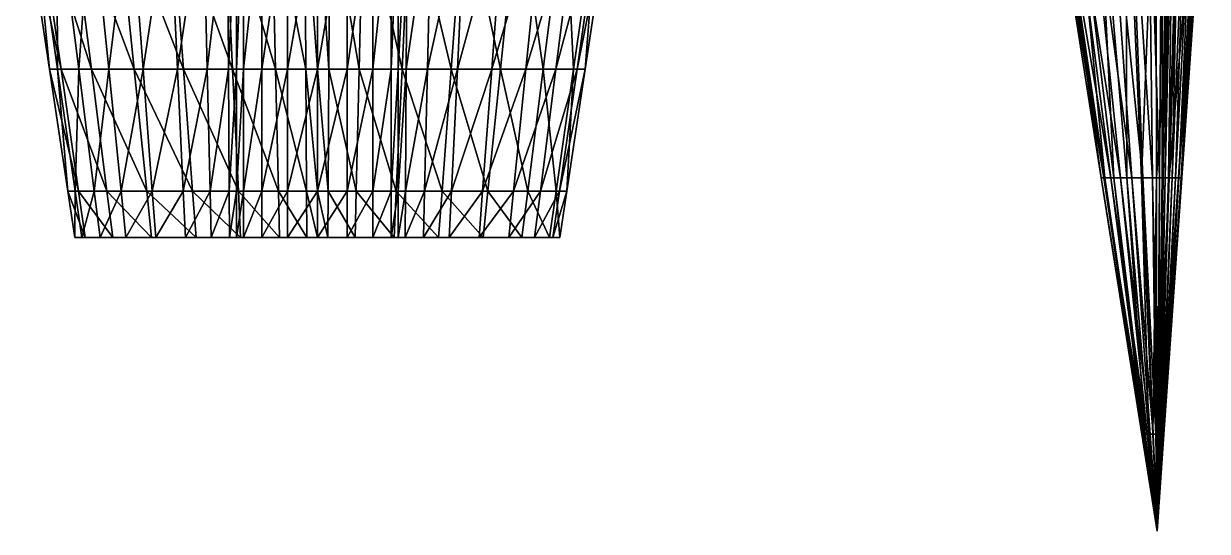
# Model space of a CAD drawing. Header units: metres. Extents: x -2.35 to 2.28, y -2.72 to 2.54.
# Drawn here: x -0.72 to 2.026, y -2.719 to -1.541 of the extents above; entities that cross this region are included whole.
import ezdxf

# ---------------------------------------------------------------- set-up
doc = ezdxf.new("R2010")
doc.units = ezdxf.units.M

msp = doc.modelspace()

# ---------------------------------------------------------------- linework, layer by layer
at = {"layer": 'Prism 4'}
for points in [[(-0.6328, -1.6465, -0.0333), (-0.7196, -1.2461, -0.0269), (-0.6595, -1.6465, -0.0269)], [(-0.6328, -1.6465, -0.0333), (-0.6903, -1.2461, -0.0338), (-0.7196, -1.2461, -0.0269)], [(-0.6595, -1.6465, -0.0269), (-0.7196, -1.2461, -0.0269), (-0.6983, -1.2461, -0.0192)], [(-0.6409, -1.6465, -0.0201), (-0.6983, -1.2461, -0.0192), (-0.6424, -1.2461, 0.0013)], [(-0.6595, -1.6465, -0.0269), (-0.6983, -1.2461, -0.0192), (-0.6409, -1.6465, -0.0201)], [(-0.5625, -1.6465, -0.0501), (-0.6903, -1.2461, -0.0338), (-0.6328, -1.6465, -0.0333)], [(-0.5625, -1.6465, -0.0501), (-0.6131, -1.2461, -0.0518), (-0.6903, -1.2461, -0.0338)], [(-0.5918, -1.6465, -0.0021), (-0.6424, -1.2461, 0.0013), (-0.5634, -1.2461, 0.0303)], [(-0.6409, -1.6465, -0.0201), (-0.6424, -1.2461, 0.0013), (-0.5918, -1.6465, -0.0021)], [(-0.463, -1.6465, -0.0738), (-0.6131, -1.2461, -0.0518), (-0.5625, -1.6465, -0.0501)], [(-0.463, -1.6465, -0.0738), (-0.504, -1.2461, -0.0773), (-0.6131, -1.2461, -0.0518)], [(-0.5918, -1.6465, -0.0021), (-0.5634, -1.2461, 0.0303), (-0.5223, -1.6465, 0.0234)], [(-0.5223, -1.6465, 0.0234), (-0.5634, -1.2461, 0.0303), (-0.4727, -1.2461, 0.0636)], [(-0.5223, -1.6465, 0.0234), (-0.4727, -1.2461, 0.0636), (-0.4427, -1.6465, 0.0526)], [(-0.349, -1.6465, -0.1011), (-0.504, -1.2461, -0.0773), (-0.463, -1.6465, -0.0738)], [(-0.349, -1.6465, -0.1011), (-0.379, -1.2461, -0.1066), (-0.504, -1.2461, -0.0773)], [(-0.4427, -1.6465, 0.0526), (-0.4727, -1.2461, 0.0636), (-0.3821, -1.2461, 0.0968)], [(-0.4427, -1.6465, 0.0526), (-0.3821, -1.2461, 0.0968), (-0.3631, -1.6465, 0.0817)], [(-0.3631, -1.6465, 0.0817), (-0.3821, -1.2461, 0.0968), (-0.303, -1.2461, 0.1258)], [(-0.2349, -1.6465, -0.1283), (-0.379, -1.2461, -0.1066), (-0.349, -1.6465, -0.1011)], [(-0.2349, -1.6465, -0.1283), (-0.2539, -1.2461, -0.1358), (-0.379, -1.2461, -0.1066)], [(-0.3631, -1.6465, 0.0817), (-0.303, -1.2461, 0.1258), (-0.2937, -1.6465, 0.1072)], [(-0.2937, -1.6465, 0.1072), (-0.303, -1.2461, 0.1258), (-0.2471, -1.2461, 0.1463)], [(-0.2937, -1.6465, 0.1072), (-0.2471, -1.2461, 0.1463), (-0.2445, -1.6465, 0.1252)], [(-0.1355, -1.6465, -0.152), (-0.2539, -1.2461, -0.1358), (-0.2349, -1.6465, -0.1283)], [(-0.1355, -1.6465, -0.152), (-0.1448, -1.2461, -0.1613), (-0.2539, -1.2461, -0.1358)], [(-0.2445, -1.6465, 0.1252), (-0.2471, -1.2461, 0.1463), (-0.2259, -1.2461, 0.1541)], [(-0.2445, -1.6465, 0.1252), (-0.2259, -1.2461, 0.1541), (-0.2259, -1.6465, 0.132)], [(-0.2259, -1.6465, 0.132), (-0.2098, -1.2461, 0.1541), (-0.2098, -1.6465, 0.132)], [(-0.2259, -1.6465, 0.132), (-0.2259, -1.2461, 0.1541), (-0.2098, -1.2461, 0.1541)], [(-0.2098, -1.6465, 0.132), (-0.1673, -1.2461, 0.1541), (-0.1673, -1.6465, 0.132)], [(-0.2098, -1.6465, 0.132), (-0.2098, -1.2461, 0.1541), (-0.1673, -1.2461, 0.1541)], [(-0.1673, -1.6465, 0.132), (-0.1073, -1.2461, 0.1541), (-0.1073, -1.6465, 0.132)], [(-0.1673, -1.6465, 0.132), (-0.1673, -1.2461, 0.1541), (-0.1073, -1.2461, 0.1541)], [(-0.0651, -1.6465, -0.1688), (-0.1448, -1.2461, -0.1613), (-0.1355, -1.6465, -0.152)], [(-0.0651, -1.6465, -0.1688), (-0.0677, -1.2461, -0.1794), (-0.1448, -1.2461, -0.1613)], [(-0.1073, -1.6465, 0.132), (-0.0384, -1.2461, 0.1541), (-0.0384, -1.6465, 0.132)], [(-0.1073, -1.6465, 0.132), (-0.1073, -1.2461, 0.1541), (-0.0384, -1.2461, 0.1541)], [(-0.0384, -1.6465, -0.1752), (-0.0677, -1.2461, -0.1794), (-0.0651, -1.6465, -0.1688)], [(-0.0384, -1.6465, -0.1752), (-0.0384, -1.2461, -0.1862), (-0.0677, -1.2461, -0.1794)], [(-0.0117, -1.6465, -0.1688), (-0.0384, -1.2461, -0.1862), (-0.0384, -1.6465, -0.1752)], [(-0.0117, -1.6465, -0.1688), (-0.0091, -1.2461, -0.1794), (-0.0384, -1.2461, -0.1862)], [(-0.0384, -1.6465, 0.132), (0.0304, -1.2461, 0.1541), (0.0304, -1.6465, 0.132)], [(-0.0384, -1.6465, 0.132), (-0.0384, -1.2461, 0.1541), (0.0304, -1.2461, 0.1541)], [(0.0586, -1.6465, -0.152), (-0.0091, -1.2461, -0.1794), (-0.0117, -1.6465, -0.1688)], [(0.0586, -1.6465, -0.152), (0.068, -1.2461, -0.1613), (-0.0091, -1.2461, -0.1794)], [(0.0304, -1.6465, 0.132), (0.0905, -1.2461, 0.1541), (0.0905, -1.6465, 0.132)], [(0.0304, -1.6465, 0.132), (0.0304, -1.2461, 0.1541), (0.0905, -1.2461, 0.1541)], [(0.1581, -1.6465, -0.1283), (0.068, -1.2461, -0.1613), (0.0586, -1.6465, -0.152)], [(0.1581, -1.6465, -0.1283), (0.1771, -1.2461, -0.1358), (0.068, -1.2461, -0.1613)], [(0.0905, -1.6465, 0.132), (0.133, -1.2461, 0.1541), (0.133, -1.6465, 0.132)], [(0.0905, -1.6465, 0.132), (0.0905, -1.2461, 0.1541), (0.133, -1.2461, 0.1541)], [(0.133, -1.6465, 0.132), (0.1491, -1.2461, 0.1541), (0.1491, -1.6465, 0.132)], [(0.133, -1.6465, 0.132), (0.133, -1.2461, 0.1541), (0.1491, -1.2461, 0.1541)], [(0.1491, -1.6465, 0.132), (0.1703, -1.2461, 0.1463), (0.1677, -1.6465, 0.1252)], [(0.1491, -1.6465, 0.132), (0.1491, -1.2461, 0.1541), (0.1703, -1.2461, 0.1463)], [(0.2721, -1.6465, -0.1011), (0.1771, -1.2461, -0.1358), (0.1581, -1.6465, -0.1283)], [(0.1677, -1.6465, 0.1252), (0.2262, -1.2461, 0.1258), (0.2168, -1.6465, 0.1072)], [(0.1677, -1.6465, 0.1252), (0.1703, -1.2461, 0.1463), (0.2262, -1.2461, 0.1258)], [(0.2721, -1.6465, -0.1011), (0.3022, -1.2461, -0.1066), (0.1771, -1.2461, -0.1358)], [(0.2168, -1.6465, 0.1072), (0.3053, -1.2461, 0.0968), (0.2863, -1.6465, 0.0817)], [(0.2168, -1.6465, 0.1072), (0.2262, -1.2461, 0.1258), (0.3053, -1.2461, 0.0968)], [(0.3862, -1.6465, -0.0738), (0.3022, -1.2461, -0.1066), (0.2721, -1.6465, -0.1011)], [(0.2863, -1.6465, 0.0817), (0.3959, -1.2461, 0.0636), (0.3659, -1.6465, 0.0526)], [(0.2863, -1.6465, 0.0817), (0.3053, -1.2461, 0.0968), (0.3959, -1.2461, 0.0636)], [(0.3862, -1.6465, -0.0738), (0.4272, -1.2461, -0.0773), (0.3022, -1.2461, -0.1066)], [(0.3659, -1.6465, 0.0526), (0.4865, -1.2461, 0.0303), (0.4455, -1.6465, 0.0234)], [(0.3659, -1.6465, 0.0526), (0.3959, -1.2461, 0.0636), (0.4865, -1.2461, 0.0303)], [(0.4856, -1.6465, -0.0501), (0.4272, -1.2461, -0.0773), (0.3862, -1.6465, -0.0738)], [(0.4856, -1.6465, -0.0501), (0.5363, -1.2461, -0.0518), (0.4272, -1.2461, -0.0773)], [(0.4455, -1.6465, 0.0234), (0.5656, -1.2461, 0.0013), (0.5149, -1.6465, -0.0021)], [(0.4455, -1.6465, 0.0234), (0.4865, -1.2461, 0.0303), (0.5656, -1.2461, 0.0013)], [(0.556, -1.6465, -0.0333), (0.5363, -1.2461, -0.0518), (0.4856, -1.6465, -0.0501)], [(0.5149, -1.6465, -0.0021), (0.6215, -1.2461, -0.0192), (0.5641, -1.6465, -0.0201)], [(0.5149, -1.6465, -0.0021), (0.5656, -1.2461, 0.0013), (0.6215, -1.2461, -0.0192)], [(0.556, -1.6465, -0.0333), (0.6135, -1.2461, -0.0338), (0.5363, -1.2461, -0.0518)], [(0.5827, -1.6465, -0.0269), (0.6135, -1.2461, -0.0338), (0.556, -1.6465, -0.0333)], [(0.5641, -1.6465, -0.0201), (0.6427, -1.2461, -0.0269), (0.5827, -1.6465, -0.0269)], [(0.5641, -1.6465, -0.0201), (0.6215, -1.2461, -0.0192), (0.6427, -1.2461, -0.0269)], [(0.5827, -1.6465, -0.0269), (0.6427, -1.2461, -0.0269), (0.6135, -1.2461, -0.0338)], [(-0.5922, -1.9297, -0.033), (-0.6595, -1.6465, -0.0269), (-0.617, -1.9297, -0.0269)], [(-0.5922, -1.9297, -0.033), (-0.6328, -1.6465, -0.0333), (-0.6595, -1.6465, -0.0269)], [(-0.617, -1.9297, -0.0269), (-0.6595, -1.6465, -0.0269), (-0.6409, -1.6465, -0.0201)], [(-0.6002, -1.9297, -0.0208), (-0.6409, -1.6465, -0.0201), (-0.5918, -1.6465, -0.0021)], [(-0.617, -1.9297, -0.0269), (-0.6409, -1.6465, -0.0201), (-0.6002, -1.9297, -0.0208)], [(-0.5266, -1.9297, -0.0489), (-0.6328, -1.6465, -0.0333), (-0.5922, -1.9297, -0.033)], [(-0.5266, -1.9297, -0.0489), (-0.5625, -1.6465, -0.0501), (-0.6328, -1.6465, -0.0333)], [(-0.6002, -1.9297, -0.0208), (-0.5918, -1.6465, -0.0021), (-0.5559, -1.9297, -0.0045)], [(-0.5559, -1.9297, -0.0045), (-0.5918, -1.6465, -0.0021), (-0.5223, -1.6465, 0.0234)], [(-0.4339, -1.9297, -0.0714), (-0.5625, -1.6465, -0.0501), (-0.5266, -1.9297, -0.0489)], [(-0.4339, -1.9297, -0.0714), (-0.463, -1.6465, -0.0738), (-0.5625, -1.6465, -0.0501)], [(-0.5559, -1.9297, -0.0045), (-0.5223, -1.6465, 0.0234), (-0.4933, -1.9297, 0.0184)], [(-0.4933, -1.9297, 0.0184), (-0.5223, -1.6465, 0.0234), (-0.4427, -1.6465, 0.0526)], [(-0.4933, -1.9297, 0.0184), (-0.4427, -1.6465, 0.0526), (-0.4215, -1.9297, 0.0448)], [(-0.3277, -1.9297, -0.0972), (-0.463, -1.6465, -0.0738), (-0.4339, -1.9297, -0.0714)], [(-0.3277, -1.9297, -0.0972), (-0.349, -1.6465, -0.1011), (-0.463, -1.6465, -0.0738)], [(-0.4215, -1.9297, 0.0448), (-0.4427, -1.6465, 0.0526), (-0.3631, -1.6465, 0.0817)], [(-0.4215, -1.9297, 0.0448), (-0.3631, -1.6465, 0.0817), (-0.3497, -1.9297, 0.0711)], [(-0.3497, -1.9297, 0.0711), (-0.3631, -1.6465, 0.0817), (-0.2937, -1.6465, 0.1072)], [(-0.3497, -1.9297, 0.0711), (-0.2937, -1.6465, 0.1072), (-0.287, -1.9297, 0.0941)], [(-0.2215, -1.9297, -0.123), (-0.349, -1.6465, -0.1011), (-0.3277, -1.9297, -0.0972)], [(-0.2215, -1.9297, -0.123), (-0.2349, -1.6465, -0.1283), (-0.349, -1.6465, -0.1011)], [(-0.287, -1.9297, 0.0941), (-0.2937, -1.6465, 0.1072), (-0.2445, -1.6465, 0.1252)], [(-0.287, -1.9297, 0.0941), (-0.2445, -1.6465, 0.1252), (-0.2427, -1.9297, 0.1103)], [(-0.2427, -1.9297, 0.1103), (-0.2445, -1.6465, 0.1252), (-0.2259, -1.6465, 0.132)], [(-0.2427, -1.9297, 0.1103), (-0.2259, -1.6465, 0.132), (-0.2259, -1.9297, 0.1165)], [(-0.1288, -1.9297, -0.1454), (-0.2349, -1.6465, -0.1283), (-0.2215, -1.9297, -0.123)], [(-0.1288, -1.9297, -0.1454), (-0.1355, -1.6465, -0.152), (-0.2349, -1.6465, -0.1283)], [(-0.2259, -1.9297, 0.1165), (-0.2098, -1.6465, 0.132), (-0.2098, -1.9297, 0.1165)], [(-0.2259, -1.9297, 0.1165), (-0.2259, -1.6465, 0.132), (-0.2098, -1.6465, 0.132)], [(-0.2098, -1.9297, 0.1165), (-0.1673, -1.6465, 0.132), (-0.1673, -1.9297, 0.1165)], [(-0.2098, -1.9297, 0.1165), (-0.2098, -1.6465, 0.132), (-0.1673, -1.6465, 0.132)], [(-0.1673, -1.9297, 0.1165), (-0.1073, -1.6465, 0.132), (-0.1073, -1.9297, 0.1165)], [(-0.1673, -1.9297, 0.1165), (-0.1673, -1.6465, 0.132), (-0.1073, -1.6465, 0.132)], [(-0.0633, -1.9297, -0.1614), (-0.1355, -1.6465, -0.152), (-0.1288, -1.9297, -0.1454)], [(-0.0633, -1.9297, -0.1614), (-0.0651, -1.6465, -0.1688), (-0.1355, -1.6465, -0.152)], [(-0.1073, -1.9297, 0.1165), (-0.0384, -1.6465, 0.132), (-0.0384, -1.9297, 0.1165)], [(-0.1073, -1.9297, 0.1165), (-0.1073, -1.6465, 0.132), (-0.0384, -1.6465, 0.132)], [(-0.0384, -1.9297, -0.1674), (-0.0651, -1.6465, -0.1688), (-0.0633, -1.9297, -0.1614)], [(-0.0384, -1.9297, -0.1674), (-0.0384, -1.6465, -0.1752), (-0.0651, -1.6465, -0.1688)], [(-0.0135, -1.9297, -0.1614), (-0.0384, -1.6465, -0.1752), (-0.0384, -1.9297, -0.1674)], [(-0.0135, -1.9297, -0.1614), (-0.0117, -1.6465, -0.1688), (-0.0384, -1.6465, -0.1752)], [(-0.0384, -1.9297, 0.1165), (0.0304, -1.6465, 0.132), (0.0304, -1.9297, 0.1165)], [(-0.0384, -1.9297, 0.1165), (-0.0384, -1.6465, 0.132), (0.0304, -1.6465, 0.132)], [(0.052, -1.9297, -0.1454), (-0.0117, -1.6465, -0.1688), (-0.0135, -1.9297, -0.1614)], [(0.052, -1.9297, -0.1454), (0.0586, -1.6465, -0.152), (-0.0117, -1.6465, -0.1688)], [(0.0304, -1.9297, 0.1165), (0.0905, -1.6465, 0.132), (0.0905, -1.9297, 0.1165)], [(0.0304, -1.9297, 0.1165), (0.0304, -1.6465, 0.132), (0.0905, -1.6465, 0.132)], [(0.1447, -1.9297, -0.123), (0.0586, -1.6465, -0.152), (0.052, -1.9297, -0.1454)], [(0.1447, -1.9297, -0.123), (0.1581, -1.6465, -0.1283), (0.0586, -1.6465, -0.152)], [(0.0905, -1.9297, 0.1165), (0.133, -1.6465, 0.132), (0.133, -1.9297, 0.1165)], [(0.0905, -1.9297, 0.1165), (0.0905, -1.6465, 0.132), (0.133, -1.6465, 0.132)], [(0.133, -1.9297, 0.1165), (0.1491, -1.6465, 0.132), (0.1491, -1.9297, 0.1165)], [(0.133, -1.9297, 0.1165), (0.133, -1.6465, 0.132), (0.1491, -1.6465, 0.132)], [(0.2509, -1.9297, -0.0972), (0.1581, -1.6465, -0.1283), (0.1447, -1.9297, -0.123)], [(0.1491, -1.9297, 0.1165), (0.1677, -1.6465, 0.1252), (0.1659, -1.9297, 0.1103)], [(0.1491, -1.9297, 0.1165), (0.1491, -1.6465, 0.132), (0.1677, -1.6465, 0.1252)], [(0.2509, -1.9297, -0.0972), (0.2721, -1.6465, -0.1011), (0.1581, -1.6465, -0.1283)], [(0.1659, -1.9297, 0.1103), (0.2168, -1.6465, 0.1072), (0.2102, -1.9297, 0.0941)], [(0.1659, -1.9297, 0.1103), (0.1677, -1.6465, 0.1252), (0.2168, -1.6465, 0.1072)], [(0.2102, -1.9297, 0.0941), (0.2863, -1.6465, 0.0817), (0.2728, -1.9297, 0.0711)], [(0.2102, -1.9297, 0.0941), (0.2168, -1.6465, 0.1072), (0.2863, -1.6465, 0.0817)], [(0.3571, -1.9297, -0.0714), (0.2721, -1.6465, -0.1011), (0.2509, -1.9297, -0.0972)], [(0.3571, -1.9297, -0.0714), (0.3862, -1.6465, -0.0738), (0.2721, -1.6465, -0.1011)], [(0.2728, -1.9297, 0.0711), (0.3659, -1.6465, 0.0526), (0.3446, -1.9297, 0.0448)], [(0.2728, -1.9297, 0.0711), (0.2863, -1.6465, 0.0817), (0.3659, -1.6465, 0.0526)], [(0.3446, -1.9297, 0.0448), (0.4455, -1.6465, 0.0234), (0.4165, -1.9297, 0.0184)], [(0.3446, -1.9297, 0.0448), (0.3659, -1.6465, 0.0526), (0.4455, -1.6465, 0.0234)], [(0.4498, -1.9297, -0.0489), (0.3862, -1.6465, -0.0738), (0.3571, -1.9297, -0.0714)], [(0.4498, -1.9297, -0.0489), (0.4856, -1.6465, -0.0501), (0.3862, -1.6465, -0.0738)], [(0.4165, -1.9297, 0.0184), (0.5149, -1.6465, -0.0021), (0.4791, -1.9297, -0.0045)], [(0.4165, -1.9297, 0.0184), (0.4455, -1.6465, 0.0234), (0.5149, -1.6465, -0.0021)], [(0.5153, -1.9297, -0.033), (0.4856, -1.6465, -0.0501), (0.4498, -1.9297, -0.0489)], [(0.4791, -1.9297, -0.0045), (0.5641, -1.6465, -0.0201), (0.5234, -1.9297, -0.0208)], [(0.4791, -1.9297, -0.0045), (0.5149, -1.6465, -0.0021), (0.5641, -1.6465, -0.0201)], [(0.5153, -1.9297, -0.033), (0.556, -1.6465, -0.0333), (0.4856, -1.6465, -0.0501)], [(0.5402, -1.9297, -0.0269), (0.556, -1.6465, -0.0333), (0.5153, -1.9297, -0.033)], [(0.5234, -1.9297, -0.0208), (0.5827, -1.6465, -0.0269), (0.5402, -1.9297, -0.0269)], [(0.5234, -1.9297, -0.0208), (0.5641, -1.6465, -0.0201), (0.5827, -1.6465, -0.0269)], [(0.5402, -1.9297, -0.0269), (0.5827, -1.6465, -0.0269), (0.556, -1.6465, -0.0333)], [(-0.5767, -2.0371, -0.0328), (-0.617, -1.9297, -0.0269), (-0.6009, -2.0371, -0.0269)], [(-0.5767, -2.0371, -0.0328), (-0.5922, -1.9297, -0.033), (-0.617, -1.9297, -0.0269)], [(-0.6009, -2.0371, -0.0269), (-0.617, -1.9297, -0.0269), (-0.6002, -1.9297, -0.0208)], [(-0.6009, -2.0371, -0.0269), (-0.6002, -1.9297, -0.0208), (-0.5848, -2.0371, -0.021)], [(-0.5848, -2.0371, -0.021), (-0.6002, -1.9297, -0.0208), (-0.5559, -1.9297, -0.0045)], [(-0.513, -2.0371, -0.0484), (-0.5922, -1.9297, -0.033), (-0.5767, -2.0371, -0.0328)], [(-0.513, -2.0371, -0.0484), (-0.5266, -1.9297, -0.0489), (-0.5922, -1.9297, -0.033)], [(-0.5848, -2.0371, -0.021), (-0.5559, -1.9297, -0.0045), (-0.5423, -2.0371, -0.0055)], [(-0.5423, -2.0371, -0.0055), (-0.5559, -1.9297, -0.0045), (-0.4933, -1.9297, 0.0184)], [(-0.5423, -2.0371, -0.0055), (-0.4933, -1.9297, 0.0184), (-0.4823, -2.0371, 0.0166)], [(-0.4229, -2.0371, -0.0704), (-0.5266, -1.9297, -0.0489), (-0.513, -2.0371, -0.0484)], [(-0.4229, -2.0371, -0.0704), (-0.4339, -1.9297, -0.0714), (-0.5266, -1.9297, -0.0489)], [(-0.4823, -2.0371, 0.0166), (-0.4933, -1.9297, 0.0184), (-0.4215, -1.9297, 0.0448)], [(-0.4823, -2.0371, 0.0166), (-0.4215, -1.9297, 0.0448), (-0.4134, -2.0371, 0.0418)], [(-0.3197, -2.0371, -0.0957), (-0.4339, -1.9297, -0.0714), (-0.4229, -2.0371, -0.0704)], [(-0.3197, -2.0371, -0.0957), (-0.3277, -1.9297, -0.0972), (-0.4339, -1.9297, -0.0714)], [(-0.4134, -2.0371, 0.0418), (-0.4215, -1.9297, 0.0448), (-0.3497, -1.9297, 0.0711)], [(-0.4134, -2.0371, 0.0418), (-0.3497, -1.9297, 0.0711), (-0.3446, -2.0371, 0.0671)], [(-0.3446, -2.0371, 0.0671), (-0.3497, -1.9297, 0.0711), (-0.287, -1.9297, 0.0941)], [(-0.3446, -2.0371, 0.0671), (-0.287, -1.9297, 0.0941), (-0.2845, -2.0371, 0.0891)], [(-0.2164, -2.0371, -0.1209), (-0.3277, -1.9297, -0.0972), (-0.3197, -2.0371, -0.0957)], [(-0.2164, -2.0371, -0.1209), (-0.2215, -1.9297, -0.123), (-0.3277, -1.9297, -0.0972)], [(-0.2845, -2.0371, 0.0891), (-0.287, -1.9297, 0.0941), (-0.2427, -1.9297, 0.1103)], [(-0.2845, -2.0371, 0.0891), (-0.2427, -1.9297, 0.1103), (-0.242, -2.0371, 0.1047)], [(-0.242, -2.0371, 0.1047), (-0.2427, -1.9297, 0.1103), (-0.2259, -1.9297, 0.1165)], [(-0.242, -2.0371, 0.1047), (-0.2259, -1.9297, 0.1165), (-0.2259, -2.0371, 0.1106)], [(-0.2259, -2.0371, 0.1106), (-0.2098, -1.9297, 0.1165), (-0.2098, -2.0371, 0.1106)], [(-0.2259, -2.0371, 0.1106), (-0.2259, -1.9297, 0.1165), (-0.2098, -1.9297, 0.1165)], [(-0.1263, -2.0371, -0.143), (-0.2215, -1.9297, -0.123), (-0.2164, -2.0371, -0.1209)], [(-0.1263, -2.0371, -0.143), (-0.1288, -1.9297, -0.1454), (-0.2215, -1.9297, -0.123)], [(-0.2098, -2.0371, 0.1106), (-0.1673, -1.9297, 0.1165), (-0.1673, -2.0371, 0.1106)], [(-0.2098, -2.0371, 0.1106), (-0.2098, -1.9297, 0.1165), (-0.1673, -1.9297, 0.1165)], [(-0.1673, -2.0371, 0.1106), (-0.1073, -1.9297, 0.1165), (-0.1073, -2.0371, 0.1106)], [(-0.1673, -2.0371, 0.1106), (-0.1673, -1.9297, 0.1165), (-0.1073, -1.9297, 0.1165)], [(-0.0626, -2.0371, -0.1585), (-0.1288, -1.9297, -0.1454), (-0.1263, -2.0371, -0.143)], [(-0.0626, -2.0371, -0.1585), (-0.0633, -1.9297, -0.1614), (-0.1288, -1.9297, -0.1454)], [(-0.1073, -2.0371, 0.1106), (-0.0384, -1.9297, 0.1165), (-0.0384, -2.0371, 0.1106)], [(-0.1073, -2.0371, 0.1106), (-0.1073, -1.9297, 0.1165), (-0.0384, -1.9297, 0.1165)], [(-0.0384, -2.0371, -0.1644), (-0.0633, -1.9297, -0.1614), (-0.0626, -2.0371, -0.1585)], [(-0.0384, -2.0371, -0.1644), (-0.0384, -1.9297, -0.1674), (-0.0633, -1.9297, -0.1614)], [(-0.0142, -2.0371, -0.1585), (-0.0384, -1.9297, -0.1674), (-0.0384, -2.0371, -0.1644)], [(-0.0142, -2.0371, -0.1585), (-0.0135, -1.9297, -0.1614), (-0.0384, -1.9297, -0.1674)], [(-0.0384, -2.0371, 0.1106), (0.0304, -1.9297, 0.1165), (0.0304, -2.0371, 0.1106)], [(-0.0384, -2.0371, 0.1106), (-0.0384, -1.9297, 0.1165), (0.0304, -1.9297, 0.1165)], [(0.0495, -2.0371, -0.143), (-0.0135, -1.9297, -0.1614), (-0.0142, -2.0371, -0.1585)], [(0.0495, -2.0371, -0.143), (0.052, -1.9297, -0.1454), (-0.0135, -1.9297, -0.1614)], [(0.0304, -2.0371, 0.1106), (0.0905, -1.9297, 0.1165), (0.0905, -2.0371, 0.1106)], [(0.0304, -2.0371, 0.1106), (0.0304, -1.9297, 0.1165), (0.0905, -1.9297, 0.1165)], [(0.1396, -2.0371, -0.1209), (0.052, -1.9297, -0.1454), (0.0495, -2.0371, -0.143)], [(0.1396, -2.0371, -0.1209), (0.1447, -1.9297, -0.123), (0.052, -1.9297, -0.1454)], [(0.0905, -2.0371, 0.1106), (0.133, -1.9297, 0.1165), (0.133, -2.0371, 0.1106)], [(0.0905, -2.0371, 0.1106), (0.0905, -1.9297, 0.1165), (0.133, -1.9297, 0.1165)], [(0.133, -2.0371, 0.1106), (0.1491, -1.9297, 0.1165), (0.1491, -2.0371, 0.1106)], [(0.133, -2.0371, 0.1106), (0.133, -1.9297, 0.1165), (0.1491, -1.9297, 0.1165)], [(0.2428, -2.0371, -0.0957), (0.1447, -1.9297, -0.123), (0.1396, -2.0371, -0.1209)], [(0.2428, -2.0371, -0.0957), (0.2509, -1.9297, -0.0972), (0.1447, -1.9297, -0.123)], [(0.1491, -2.0371, 0.1106), (0.1659, -1.9297, 0.1103), (0.1652, -2.0371, 0.1047)], [(0.1491, -2.0371, 0.1106), (0.1491, -1.9297, 0.1165), (0.1659, -1.9297, 0.1103)], [(0.1652, -2.0371, 0.1047), (0.2102, -1.9297, 0.0941), (0.2077, -2.0371, 0.0891)], [(0.1652, -2.0371, 0.1047), (0.1659, -1.9297, 0.1103), (0.2102, -1.9297, 0.0941)], [(0.2077, -2.0371, 0.0891), (0.2728, -1.9297, 0.0711), (0.2677, -2.0371, 0.0671)], [(0.2077, -2.0371, 0.0891), (0.2102, -1.9297, 0.0941), (0.2728, -1.9297, 0.0711)], [(0.3461, -2.0371, -0.0704), (0.2509, -1.9297, -0.0972), (0.2428, -2.0371, -0.0957)], [(0.3461, -2.0371, -0.0704), (0.3571, -1.9297, -0.0714), (0.2509, -1.9297, -0.0972)], [(0.2677, -2.0371, 0.0671), (0.3446, -1.9297, 0.0448), (0.3366, -2.0371, 0.0418)], [(0.2677, -2.0371, 0.0671), (0.2728, -1.9297, 0.0711), (0.3446, -1.9297, 0.0448)], [(0.3366, -2.0371, 0.0418), (0.4165, -1.9297, 0.0184), (0.4054, -2.0371, 0.0166)], [(0.3366, -2.0371, 0.0418), (0.3446, -1.9297, 0.0448), (0.4165, -1.9297, 0.0184)], [(0.4362, -2.0371, -0.0484), (0.3571, -1.9297, -0.0714), (0.3461, -2.0371, -0.0704)], [(0.4362, -2.0371, -0.0484), (0.4498, -1.9297, -0.0489), (0.3571, -1.9297, -0.0714)], [(0.4054, -2.0371, 0.0166), (0.4791, -1.9297, -0.0045), (0.4655, -2.0371, -0.0055)], [(0.4054, -2.0371, 0.0166), (0.4165, -1.9297, 0.0184), (0.4791, -1.9297, -0.0045)], [(0.4999, -2.0371, -0.0328), (0.4498, -1.9297, -0.0489), (0.4362, -2.0371, -0.0484)], [(0.4999, -2.0371, -0.0328), (0.5153, -1.9297, -0.033), (0.4498, -1.9297, -0.0489)], [(0.4655, -2.0371, -0.0055), (0.5234, -1.9297, -0.0208), (0.508, -2.0371, -0.021)], [(0.4655, -2.0371, -0.0055), (0.4791, -1.9297, -0.0045), (0.5234, -1.9297, -0.0208)], [(0.5241, -2.0371, -0.0269), (0.5153, -1.9297, -0.033), (0.4999, -2.0371, -0.0328)], [(0.508, -2.0371, -0.021), (0.5402, -1.9297, -0.0269), (0.5241, -2.0371, -0.0269)], [(0.508, -2.0371, -0.021), (0.5234, -1.9297, -0.0208), (0.5402, -1.9297, -0.0269)], [(0.5241, -2.0371, -0.0269), (0.5402, -1.9297, -0.0269), (0.5153, -1.9297, -0.033)], [(-0.5848, -2.0371, -0.021), (-0.5767, -2.0371, -0.0328), (-0.6009, -2.0371, -0.0269)], [(-0.5767, -2.0371, -0.0328), (-0.5848, -2.0371, -0.021), (-0.5423, -2.0371, -0.0055)], [(-0.513, -2.0371, -0.0484), (-0.5767, -2.0371, -0.0328), (-0.5423, -2.0371, -0.0055)], [(-0.4823, -2.0371, 0.0166), (-0.513, -2.0371, -0.0484), (-0.5423, -2.0371, -0.0055)], [(-0.4229, -2.0371, -0.0704), (-0.513, -2.0371, -0.0484), (-0.4823, -2.0371, 0.0166)], [(-0.4823, -2.0371, 0.0166), (-0.4134, -2.0371, 0.0418), (-0.4229, -2.0371, -0.0704)], [(-0.3197, -2.0371, -0.0957), (-0.4229, -2.0371, -0.0704), (-0.4134, -2.0371, 0.0418)], [(-0.3446, -2.0371, 0.0671), (-0.3197, -2.0371, -0.0957), (-0.4134, -2.0371, 0.0418)], [(-0.2845, -2.0371, 0.0891), (-0.3197, -2.0371, -0.0957), (-0.3446, -2.0371, 0.0671)], [(-0.2164, -2.0371, -0.1209), (-0.3197, -2.0371, -0.0957), (-0.2845, -2.0371, 0.0891)], [(-0.2164, -2.0371, -0.1209), (-0.2845, -2.0371, 0.0891), (-0.242, -2.0371, 0.1047)], [(-0.2098, -2.0371, 0.1106), (-0.242, -2.0371, 0.1047), (-0.2259, -2.0371, 0.1106)], [(-0.2164, -2.0371, -0.1209), (-0.242, -2.0371, 0.1047), (-0.2098, -2.0371, 0.1106)], [(-0.1673, -2.0371, 0.1106), (-0.1263, -2.0371, -0.143), (-0.2164, -2.0371, -0.1209)], [(-0.1673, -2.0371, 0.1106), (-0.2164, -2.0371, -0.1209), (-0.2098, -2.0371, 0.1106)], [(-0.1263, -2.0371, -0.143), (-0.1673, -2.0371, 0.1106), (-0.1073, -2.0371, 0.1106)], [(-0.1263, -2.0371, -0.143), (-0.1073, -2.0371, 0.1106), (-0.0384, -2.0371, 0.1106)], [(-0.1263, -2.0371, -0.143), (-0.0384, -2.0371, 0.1106), (-0.0626, -2.0371, -0.1585)], [(-0.0142, -2.0371, -0.1585), (-0.0384, -2.0371, -0.1644), (-0.0626, -2.0371, -0.1585)], [(-0.0626, -2.0371, -0.1585), (-0.0384, -2.0371, 0.1106), (-0.0142, -2.0371, -0.1585)], [(0.0495, -2.0371, -0.143), (-0.0142, -2.0371, -0.1585), (-0.0384, -2.0371, 0.1106)], [(0.0304, -2.0371, 0.1106), (0.0495, -2.0371, -0.143), (-0.0384, -2.0371, 0.1106)], [(0.0304, -2.0371, 0.1106), (0.0905, -2.0371, 0.1106), (0.0495, -2.0371, -0.143)], [(0.1396, -2.0371, -0.1209), (0.0495, -2.0371, -0.143), (0.0905, -2.0371, 0.1106)], [(0.133, -2.0371, 0.1106), (0.1396, -2.0371, -0.1209), (0.0905, -2.0371, 0.1106)], [(0.1652, -2.0371, 0.1047), (0.133, -2.0371, 0.1106), (0.1491, -2.0371, 0.1106)], [(0.1652, -2.0371, 0.1047), (0.1396, -2.0371, -0.1209), (0.133, -2.0371, 0.1106)], [(0.2428, -2.0371, -0.0957), (0.1396, -2.0371, -0.1209), (0.2077, -2.0371, 0.0891)], [(0.1652, -2.0371, 0.1047), (0.2077, -2.0371, 0.0891), (0.1396, -2.0371, -0.1209)], [(0.2077, -2.0371, 0.0891), (0.2677, -2.0371, 0.0671), (0.2428, -2.0371, -0.0957)], [(0.3461, -2.0371, -0.0704), (0.2428, -2.0371, -0.0957), (0.3366, -2.0371, 0.0418)], [(0.3366, -2.0371, 0.0418), (0.2428, -2.0371, -0.0957), (0.2677, -2.0371, 0.0671)], [(0.3366, -2.0371, 0.0418), (0.4054, -2.0371, 0.0166), (0.3461, -2.0371, -0.0704)], [(0.4054, -2.0371, 0.0166), (0.4362, -2.0371, -0.0484), (0.3461, -2.0371, -0.0704)], [(0.4362, -2.0371, -0.0484), (0.4054, -2.0371, 0.0166), (0.4655, -2.0371, -0.0055)], [(0.4655, -2.0371, -0.0055), (0.4999, -2.0371, -0.0328), (0.4362, -2.0371, -0.0484)], [(0.4999, -2.0371, -0.0328), (0.4655, -2.0371, -0.0055), (0.508, -2.0371, -0.021)], [(0.4999, -2.0371, -0.0328), (0.508, -2.0371, -0.021), (0.5241, -2.0371, -0.0269)]]:
    msp.add_3dface(points, dxfattribs=at)
at = {"layer": 'Pyramid 14'}
for points in [[(1.7799, -1.8983, 0.1581), (1.6473, -1.0575, 0.1323), (1.6635, -1.0575, 0.1355)], [(1.786, -1.8983, 0.1566), (1.6473, -1.0575, 0.1323), (1.7799, -1.8983, 0.1581)], [(1.786, -1.8983, 0.1566), (1.6595, -1.0575, 0.1292), (1.6473, -1.0575, 0.1323)], [(1.802, -1.8983, 0.1526), (1.6595, -1.0575, 0.1292), (1.786, -1.8983, 0.1566)], [(1.802, -1.8983, 0.1526), (1.6919, -1.0575, 0.1212), (1.6595, -1.0575, 0.1292)], [(1.7879, -1.8983, 0.1597), (1.6635, -1.0575, 0.1355), (1.7064, -1.0575, 0.1438)], [(1.7799, -1.8983, 0.1581), (1.6635, -1.0575, 0.1355), (1.7879, -1.8983, 0.1597)], [(1.8246, -1.8983, 0.1469), (1.6919, -1.0575, 0.1212), (1.802, -1.8983, 0.1526)], [(1.8246, -1.8983, 0.1469), (1.7377, -1.0575, 0.1097), (1.6919, -1.0575, 0.1212)], [(1.8091, -1.8983, 0.1638), (1.7064, -1.0575, 0.1438), (1.767, -1.0575, 0.1556)], [(1.7879, -1.8983, 0.1597), (1.7064, -1.0575, 0.1438), (1.8091, -1.8983, 0.1638)], [(1.8505, -1.8983, 0.1405), (1.7377, -1.0575, 0.1097), (1.8246, -1.8983, 0.1469)], [(1.8505, -1.8983, 0.1405), (1.7902, -1.0575, 0.0966), (1.7377, -1.0575, 0.1097)], [(1.839, -1.8983, 0.1696), (1.767, -1.0575, 0.1556), (1.8365, -1.0575, 0.1691)], [(1.8091, -1.8983, 0.1638), (1.767, -1.0575, 0.1556), (1.839, -1.8983, 0.1696)], [(1.8764, -1.8983, 0.134), (1.7902, -1.0575, 0.0966), (1.8505, -1.8983, 0.1405)], [(1.8764, -1.8983, 0.134), (1.8426, -1.0575, 0.0835), (1.7902, -1.0575, 0.0966)], [(1.8734, -1.8983, 0.1763), (1.8365, -1.0575, 0.1691), (1.906, -1.0575, 0.1826)], [(1.839, -1.8983, 0.1696), (1.8365, -1.0575, 0.1691), (1.8734, -1.8983, 0.1763)], [(1.899, -1.8983, 0.1284), (1.8426, -1.0575, 0.0835), (1.8764, -1.8983, 0.134)], [(1.899, -1.8983, 0.1284), (1.8884, -1.0575, 0.0721), (1.8426, -1.0575, 0.0835)], [(1.8734, -1.8983, 0.1763), (1.906, -1.0575, 0.1826), (1.9077, -1.8983, 0.1829)], [(1.915, -1.8983, 0.1244), (1.8884, -1.0575, 0.0721), (1.899, -1.8983, 0.1284)], [(1.915, -1.8983, 0.1244), (1.9208, -1.0575, 0.064), (1.8884, -1.0575, 0.0721)], [(1.9077, -1.8983, 0.1829), (1.906, -1.0575, 0.1826), (1.9666, -1.0575, 0.1944)], [(1.9077, -1.8983, 0.1829), (1.9666, -1.0575, 0.1944), (1.9376, -1.8983, 0.1888)], [(1.9211, -1.8983, 0.1229), (1.9208, -1.0575, 0.064), (1.915, -1.8983, 0.1244)], [(1.9211, -1.8983, 0.1229), (1.9331, -1.0575, 0.061), (1.9208, -1.0575, 0.064)], [(1.923, -1.8983, 0.1259), (1.9331, -1.0575, 0.061), (1.9211, -1.8983, 0.1229)], [(1.923, -1.8983, 0.1259), (1.9371, -1.0575, 0.0672), (1.9331, -1.0575, 0.061)], [(1.9282, -1.8983, 0.134), (1.9371, -1.0575, 0.0672), (1.923, -1.8983, 0.1259)], [(1.9282, -1.8983, 0.134), (1.9476, -1.0575, 0.0836), (1.9371, -1.0575, 0.0672)], [(1.9355, -1.8983, 0.1455), (1.9476, -1.0575, 0.0836), (1.9282, -1.8983, 0.134)], [(1.9355, -1.8983, 0.1455), (1.9624, -1.0575, 0.1068), (1.9476, -1.0575, 0.0836)], [(1.9439, -1.8983, 0.1586), (1.9624, -1.0575, 0.1068), (1.9355, -1.8983, 0.1455)], [(1.9376, -1.8983, 0.1888), (2.0095, -1.0575, 0.2027), (1.9588, -1.8983, 0.1929)], [(1.9376, -1.8983, 0.1888), (1.9666, -1.0575, 0.1944), (2.0095, -1.0575, 0.2027)], [(1.9439, -1.8983, 0.1586), (1.9794, -1.0575, 0.1334), (1.9624, -1.0575, 0.1068)], [(1.9523, -1.8983, 0.1718), (1.9794, -1.0575, 0.1334), (1.9439, -1.8983, 0.1586)], [(1.9523, -1.8983, 0.1718), (1.9965, -1.0575, 0.16), (1.9794, -1.0575, 0.1334)], [(1.9597, -1.8983, 0.1832), (1.9965, -1.0575, 0.16), (1.9523, -1.8983, 0.1718)], [(1.9588, -1.8983, 0.1929), (2.0258, -1.0575, 0.2059), (1.9668, -1.8983, 0.1944)], [(1.9588, -1.8983, 0.1929), (2.0095, -1.0575, 0.2027), (2.0258, -1.0575, 0.2059)], [(1.9597, -1.8983, 0.1832), (2.0113, -1.0575, 0.1832), (1.9965, -1.0575, 0.16)], [(1.9649, -1.8983, 0.1914), (2.0113, -1.0575, 0.1832), (1.9597, -1.8983, 0.1832)], [(1.9649, -1.8983, 0.1914), (2.0218, -1.0575, 0.1997), (2.0113, -1.0575, 0.1832)], [(1.9668, -1.8983, 0.1944), (2.0218, -1.0575, 0.1997), (1.9649, -1.8983, 0.1914)], [(1.9668, -1.8983, 0.1944), (2.0258, -1.0575, 0.2059), (2.0218, -1.0575, 0.1997)], [(1.8737, -2.493, 0.1763), (1.7799, -1.8983, 0.1581), (1.7879, -1.8983, 0.1597)], [(1.8754, -2.493, 0.1759), (1.7799, -1.8983, 0.1581), (1.8737, -2.493, 0.1763)], [(1.8754, -2.493, 0.1759), (1.786, -1.8983, 0.1566), (1.7799, -1.8983, 0.1581)], [(1.8798, -2.493, 0.1748), (1.786, -1.8983, 0.1566), (1.8754, -2.493, 0.1759)], [(1.8798, -2.493, 0.1748), (1.802, -1.8983, 0.1526), (1.786, -1.8983, 0.1566)], [(1.8759, -2.493, 0.1768), (1.7879, -1.8983, 0.1597), (1.8091, -1.8983, 0.1638)], [(1.8737, -2.493, 0.1763), (1.7879, -1.8983, 0.1597), (1.8759, -2.493, 0.1768)], [(1.886, -2.493, 0.1733), (1.802, -1.8983, 0.1526), (1.8798, -2.493, 0.1748)], [(1.886, -2.493, 0.1733), (1.8246, -1.8983, 0.1469), (1.802, -1.8983, 0.1526)], [(1.8818, -2.493, 0.1779), (1.8091, -1.8983, 0.1638), (1.839, -1.8983, 0.1696)], [(1.8759, -2.493, 0.1768), (1.8091, -1.8983, 0.1638), (1.8818, -2.493, 0.1779)], [(1.8931, -2.493, 0.1715), (1.8246, -1.8983, 0.1469), (1.886, -2.493, 0.1733)], [(1.8931, -2.493, 0.1715), (1.8505, -1.8983, 0.1405), (1.8246, -1.8983, 0.1469)], [(1.89, -2.493, 0.1795), (1.839, -1.8983, 0.1696), (1.8734, -1.8983, 0.1763)], [(1.8818, -2.493, 0.1779), (1.839, -1.8983, 0.1696), (1.89, -2.493, 0.1795)], [(1.9003, -2.493, 0.1697), (1.8505, -1.8983, 0.1405), (1.8931, -2.493, 0.1715)], [(1.9003, -2.493, 0.1697), (1.8764, -1.8983, 0.134), (1.8505, -1.8983, 0.1405)], [(1.8994, -2.493, 0.1813), (1.8734, -1.8983, 0.1763), (1.9077, -1.8983, 0.1829)], [(1.89, -2.493, 0.1795), (1.8734, -1.8983, 0.1763), (1.8994, -2.493, 0.1813)], [(1.9065, -2.493, 0.1682), (1.8764, -1.8983, 0.134), (1.9003, -2.493, 0.1697)], [(1.9065, -2.493, 0.1682), (1.899, -1.8983, 0.1284), (1.8764, -1.8983, 0.134)], [(1.9109, -2.493, 0.1671), (1.899, -1.8983, 0.1284), (1.9065, -2.493, 0.1682)], [(1.9109, -2.493, 0.1671), (1.915, -1.8983, 0.1244), (1.899, -1.8983, 0.1284)], [(1.8994, -2.493, 0.1813), (1.9077, -1.8983, 0.1829), (1.9089, -2.493, 0.1832)], [(1.9089, -2.493, 0.1832), (1.9077, -1.8983, 0.1829), (1.9376, -1.8983, 0.1888)], [(1.9089, -2.493, 0.1832), (1.9376, -1.8983, 0.1888), (1.9171, -2.493, 0.1848)], [(1.9125, -2.493, 0.1666), (1.915, -1.8983, 0.1244), (1.9109, -2.493, 0.1671)], [(1.9125, -2.493, 0.1666), (1.9211, -1.8983, 0.1229), (1.915, -1.8983, 0.1244)], [(1.9131, -2.493, 0.1675), (1.9211, -1.8983, 0.1229), (1.9125, -2.493, 0.1666)], [(1.9131, -2.493, 0.1675), (1.923, -1.8983, 0.1259), (1.9211, -1.8983, 0.1229)], [(1.9145, -2.493, 0.1697), (1.923, -1.8983, 0.1259), (1.9131, -2.493, 0.1675)], [(1.9145, -2.493, 0.1697), (1.9282, -1.8983, 0.134), (1.923, -1.8983, 0.1259)], [(1.9165, -2.493, 0.1729), (1.9282, -1.8983, 0.134), (1.9145, -2.493, 0.1697)], [(1.9165, -2.493, 0.1729), (1.9355, -1.8983, 0.1455), (1.9282, -1.8983, 0.134)], [(1.9188, -2.493, 0.1765), (1.9355, -1.8983, 0.1455), (1.9165, -2.493, 0.1729)], [(1.9171, -2.493, 0.1848), (1.9588, -1.8983, 0.1929), (1.9229, -2.493, 0.1859)], [(1.9171, -2.493, 0.1848), (1.9376, -1.8983, 0.1888), (1.9588, -1.8983, 0.1929)], [(1.9188, -2.493, 0.1765), (1.9439, -1.8983, 0.1586), (1.9355, -1.8983, 0.1455)], [(1.9211, -2.493, 0.1801), (1.9439, -1.8983, 0.1586), (1.9188, -2.493, 0.1765)], [(1.9211, -2.493, 0.1801), (1.9523, -1.8983, 0.1718), (1.9439, -1.8983, 0.1586)], [(1.9232, -2.493, 0.1832), (1.9523, -1.8983, 0.1718), (1.9211, -2.493, 0.1801)], [(1.9229, -2.493, 0.1859), (1.9668, -1.8983, 0.1944), (1.9251, -2.493, 0.1863)], [(1.9229, -2.493, 0.1859), (1.9588, -1.8983, 0.1929), (1.9668, -1.8983, 0.1944)], [(1.9232, -2.493, 0.1832), (1.9597, -1.8983, 0.1832), (1.9523, -1.8983, 0.1718)], [(1.9246, -2.493, 0.1855), (1.9597, -1.8983, 0.1832), (1.9232, -2.493, 0.1832)], [(1.9246, -2.493, 0.1855), (1.9649, -1.8983, 0.1914), (1.9597, -1.8983, 0.1832)], [(1.9251, -2.493, 0.1863), (1.9649, -1.8983, 0.1914), (1.9246, -2.493, 0.1855)], [(1.9251, -2.493, 0.1863), (1.9668, -1.8983, 0.1944), (1.9649, -1.8983, 0.1914)], [(1.9093, -2.7186, 0.1832), (1.8737, -2.493, 0.1763), (1.8759, -2.493, 0.1768)], [(1.9093, -2.7186, 0.1832), (1.8737, -2.493, 0.1763), (1.9093, -2.7186, 0.1832)], [(1.9093, -2.7186, 0.1832), (1.8754, -2.493, 0.1759), (1.8737, -2.493, 0.1763)], [(1.9093, -2.7186, 0.1832), (1.8754, -2.493, 0.1759), (1.9093, -2.7186, 0.1832)], [(1.9093, -2.7186, 0.1832), (1.8798, -2.493, 0.1748), (1.8754, -2.493, 0.1759)], [(1.9093, -2.7186, 0.1832), (1.8759, -2.493, 0.1768), (1.8818, -2.493, 0.1779)], [(1.9093, -2.7186, 0.1832), (1.8759, -2.493, 0.1768), (1.9093, -2.7186, 0.1832)], [(1.9093, -2.7186, 0.1832), (1.8798, -2.493, 0.1748), (1.9093, -2.7186, 0.1832)], [(1.9093, -2.7186, 0.1832), (1.886, -2.493, 0.1733), (1.8798, -2.493, 0.1748)], [(1.9093, -2.7186, 0.1832), (1.8818, -2.493, 0.1779), (1.89, -2.493, 0.1795)], [(1.9093, -2.7186, 0.1832), (1.8818, -2.493, 0.1779), (1.9093, -2.7186, 0.1832)], [(1.9093, -2.7186, 0.1832), (1.886, -2.493, 0.1733), (1.9093, -2.7186, 0.1832)], [(1.9093, -2.7186, 0.1832), (1.8931, -2.493, 0.1715), (1.886, -2.493, 0.1733)], [(1.9093, -2.7186, 0.1832), (1.89, -2.493, 0.1795), (1.8994, -2.493, 0.1813)], [(1.9093, -2.7186, 0.1832), (1.89, -2.493, 0.1795), (1.9093, -2.7186, 0.1832)], [(1.9093, -2.7186, 0.1832), (1.8931, -2.493, 0.1715), (1.9093, -2.7186, 0.1832)], [(1.9093, -2.7186, 0.1832), (1.9003, -2.493, 0.1697), (1.8931, -2.493, 0.1715)], [(1.9093, -2.7186, 0.1832), (1.8994, -2.493, 0.1813), (1.9089, -2.493, 0.1832)], [(1.9093, -2.7186, 0.1832), (1.8994, -2.493, 0.1813), (1.9093, -2.7186, 0.1832)], [(1.9093, -2.7186, 0.1832), (1.9003, -2.493, 0.1697), (1.9093, -2.7186, 0.1832)], [(1.9093, -2.7186, 0.1832), (1.9065, -2.493, 0.1682), (1.9003, -2.493, 0.1697)], [(1.9093, -2.7186, 0.1832), (1.9065, -2.493, 0.1682), (1.9093, -2.7186, 0.1832)], [(1.9093, -2.7186, 0.1832), (1.9109, -2.493, 0.1671), (1.9065, -2.493, 0.1682)], [(1.9093, -2.7186, 0.1832), (1.9089, -2.493, 0.1832), (1.9171, -2.493, 0.1848)], [(1.9093, -2.7186, 0.1832), (1.9089, -2.493, 0.1832), (1.9093, -2.7186, 0.1832)], [(1.9093, -2.7186, 0.1832), (1.9251, -2.493, 0.1863), (1.9093, -2.7186, 0.1832)], [(1.9093, -2.7186, 0.1832), (1.9229, -2.493, 0.1859), (1.9251, -2.493, 0.1863)], [(1.9093, -2.7186, 0.1832), (1.9229, -2.493, 0.1859), (1.9093, -2.7186, 0.1832)], [(1.9093, -2.7186, 0.1832), (1.9171, -2.493, 0.1848), (1.9229, -2.493, 0.1859)], [(1.9093, -2.7186, 0.1832), (1.9171, -2.493, 0.1848), (1.9093, -2.7186, 0.1832)], [(1.9093, -2.7186, 0.1832), (1.9109, -2.493, 0.1671), (1.9093, -2.7186, 0.1832)], [(1.9093, -2.7186, 0.1832), (1.9125, -2.493, 0.1666), (1.9109, -2.493, 0.1671)], [(1.9093, -2.7186, 0.1832), (1.9125, -2.493, 0.1666), (1.9093, -2.7186, 0.1832)], [(1.9093, -2.7186, 0.1832), (1.9131, -2.493, 0.1675), (1.9125, -2.493, 0.1666)], [(1.9093, -2.7186, 0.1832), (1.9131, -2.493, 0.1675), (1.9093, -2.7186, 0.1832)], [(1.9093, -2.7186, 0.1832), (1.9145, -2.493, 0.1697), (1.9131, -2.493, 0.1675)], [(1.9093, -2.7186, 0.1832), (1.9145, -2.493, 0.1697), (1.9093, -2.7186, 0.1832)], [(1.9093, -2.7186, 0.1832), (1.9165, -2.493, 0.1729), (1.9145, -2.493, 0.1697)], [(1.9093, -2.7186, 0.1832), (1.9165, -2.493, 0.1729), (1.9093, -2.7186, 0.1832)], [(1.9093, -2.7186, 0.1832), (1.9188, -2.493, 0.1765), (1.9165, -2.493, 0.1729)], [(1.9093, -2.7186, 0.1832), (1.9188, -2.493, 0.1765), (1.9093, -2.7186, 0.1832)], [(1.9093, -2.7186, 0.1832), (1.9211, -2.493, 0.1801), (1.9188, -2.493, 0.1765)], [(1.9093, -2.7186, 0.1832), (1.9211, -2.493, 0.1801), (1.9093, -2.7186, 0.1832)], [(1.9093, -2.7186, 0.1832), (1.9232, -2.493, 0.1832), (1.9211, -2.493, 0.1801)], [(1.9093, -2.7186, 0.1832), (1.9232, -2.493, 0.1832), (1.9093, -2.7186, 0.1832)], [(1.9093, -2.7186, 0.1832), (1.9246, -2.493, 0.1855), (1.9232, -2.493, 0.1832)], [(1.9093, -2.7186, 0.1832), (1.9246, -2.493, 0.1855), (1.9093, -2.7186, 0.1832)], [(1.9093, -2.7186, 0.1832), (1.9251, -2.493, 0.1863), (1.9246, -2.493, 0.1855)]]:
    msp.add_3dface(points, dxfattribs=at)

doc.saveas('drawing.dxf')
